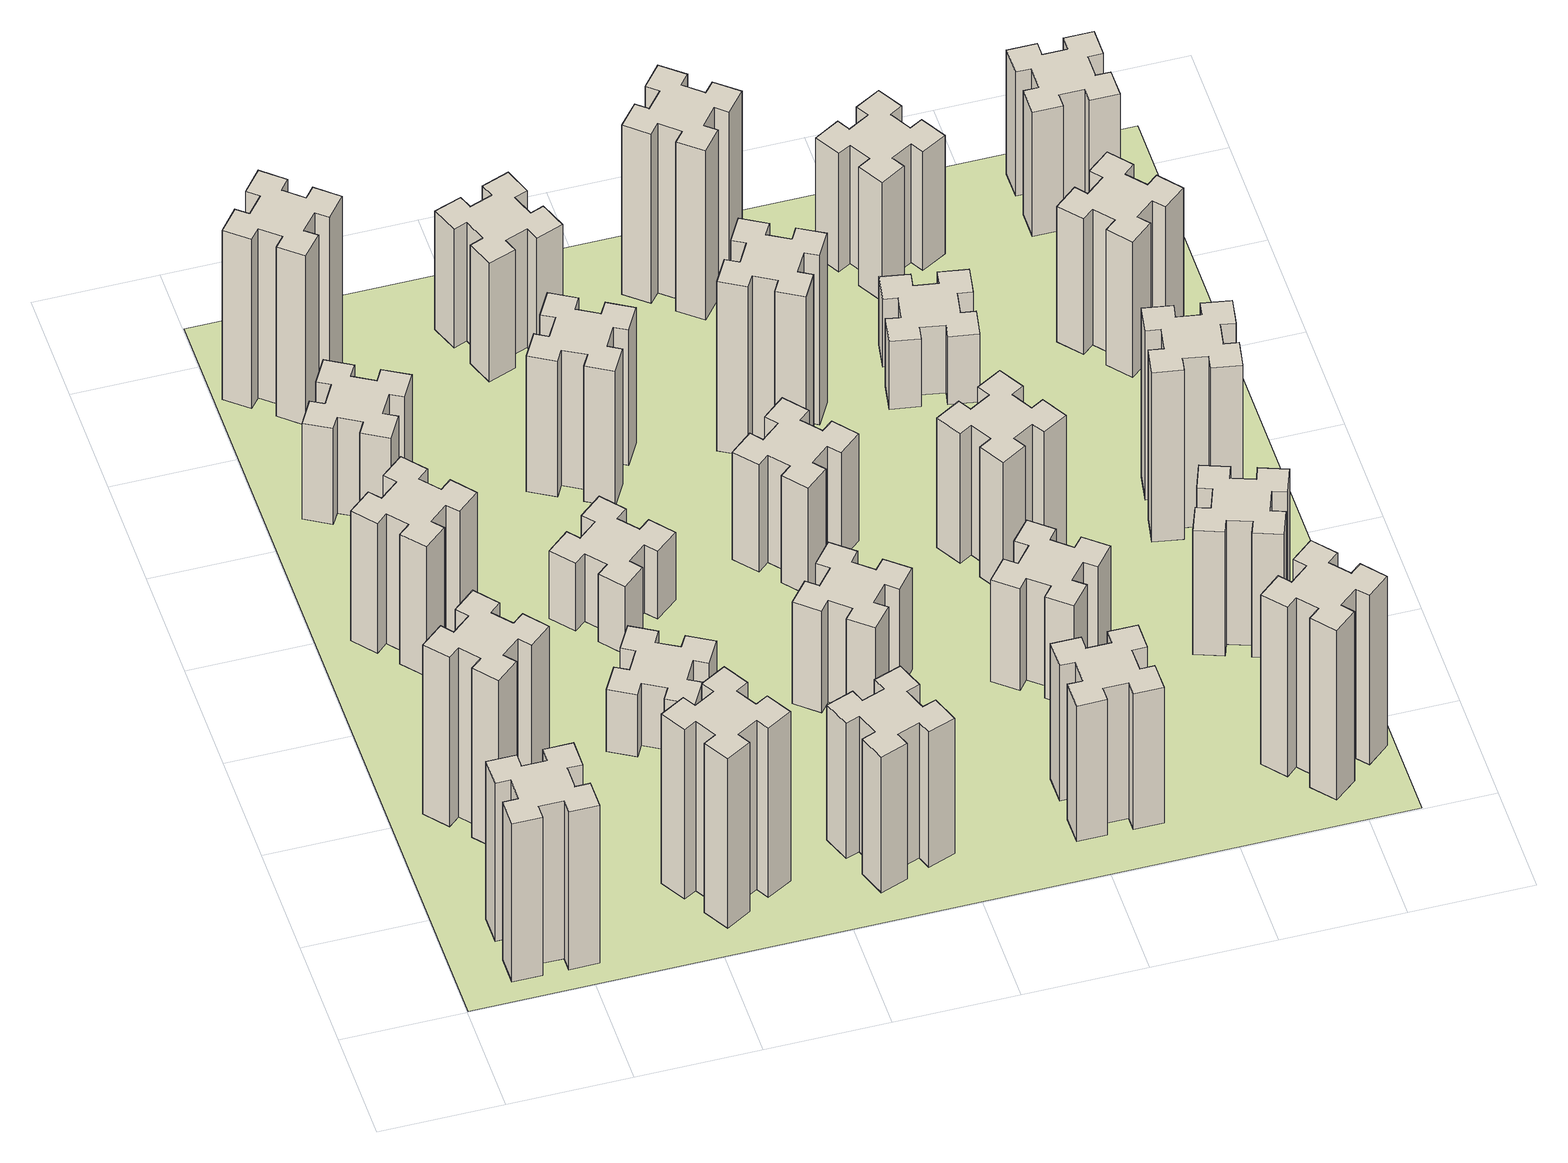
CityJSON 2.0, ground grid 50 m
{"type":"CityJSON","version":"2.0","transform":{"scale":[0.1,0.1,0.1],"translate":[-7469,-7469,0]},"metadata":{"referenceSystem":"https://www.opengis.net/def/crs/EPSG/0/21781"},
"CityObjects":{
"building1":{"type":"Building","attributes":{"class":"1000","function":"1000","usage":"1000","yearOfConstruction":2016,"roofType":"1000","measuredHeight":84,"storeysAboveGround":30,"storeysBelowGround":0},"geometry":[{"type":"Solid","lod":"1","boundaries":[[[[0,1,2,3,4,5,6,7,8,9,10,11,12,13,14,15,16,17,18,19]],[[17,16,20,21]],[[16,15,22,20]],[[15,14,23,22]],[[14,13,24,23]],[[13,12,25,24]],[[12,11,26,25]],[[11,10,27,26]],[[10,9,28,27]],[[9,8,29,28]],[[8,7,30,29]],[[7,6,31,30]],[[6,5,32,31]],[[5,4,33,32]],[[4,3,34,33]],[[3,2,35,34]],[[2,1,36,35]],[[1,0,37,36]],[[0,19,38,37]],[[19,18,39,38]],[[18,17,21,39]],[[24,25,26,27,28,29,30,31,32,33,34,35,36,37,38,39,21,20,22,23]]]]}]},
"building2":{"type":"Building","attributes":{"class":"1000","function":"1000","usage":"1000","yearOfConstruction":2016,"roofType":"1000","measuredHeight":90,"storeysAboveGround":30,"storeysBelowGround":0},"geometry":[{"type":"Solid","lod":"1","boundaries":[[[[40,41,42,43,44,45,46,47,48,49,50,51,52,53,54,55,56,57,58,59]],[[57,56,60,61]],[[56,55,62,60]],[[55,54,63,62]],[[54,53,64,63]],[[53,52,65,64]],[[52,51,66,65]],[[51,50,67,66]],[[50,49,68,67]],[[49,48,69,68]],[[48,47,70,69]],[[47,46,71,70]],[[46,45,72,71]],[[45,44,73,72]],[[44,43,74,73]],[[43,42,75,74]],[[42,41,76,75]],[[41,40,77,76]],[[40,59,78,77]],[[59,58,79,78]],[[58,57,61,79]],[[64,65,66,67,68,69,70,71,72,73,74,75,76,77,78,79,61,60,62,63]]]]}]},
"building3":{"type":"Building","attributes":{"class":"1000","function":"1000","usage":"1000","yearOfConstruction":2016,"roofType":"1000","measuredHeight":69,"storeysAboveGround":30,"storeysBelowGround":0},"geometry":[{"type":"Solid","lod":"1","boundaries":[[[[80,81,82,83,84,85,86,87,88,89,90,91,92,93,94,95,96,97,98,99]],[[97,96,100,101]],[[96,95,102,100]],[[95,94,103,102]],[[94,93,104,103]],[[93,92,105,104]],[[92,91,106,105]],[[91,90,107,106]],[[90,89,108,107]],[[89,88,109,108]],[[88,87,110,109]],[[87,86,111,110]],[[86,85,112,111]],[[85,84,113,112]],[[84,83,114,113]],[[83,82,115,114]],[[82,81,116,115]],[[81,80,117,116]],[[80,99,118,117]],[[99,98,119,118]],[[98,97,101,119]],[[104,105,106,107,108,109,110,111,112,113,114,115,116,117,118,119,101,100,102,103]]]]}]},
"building4":{"type":"Building","attributes":{"class":"1000","function":"1000","usage":"1000","yearOfConstruction":2016,"roofType":"1000","measuredHeight":51,"storeysAboveGround":30,"storeysBelowGround":0},"geometry":[{"type":"Solid","lod":"1","boundaries":[[[[120,121,122,123,124,125,126,127,128,129,130,131,132,133,134,135,136,137,138,139]],[[137,136,140,141]],[[136,135,142,140]],[[135,134,143,142]],[[134,133,144,143]],[[133,132,145,144]],[[132,131,146,145]],[[131,130,147,146]],[[130,129,148,147]],[[129,128,149,148]],[[128,127,150,149]],[[127,126,151,150]],[[126,125,152,151]],[[125,124,153,152]],[[124,123,154,153]],[[123,122,155,154]],[[122,121,156,155]],[[121,120,157,156]],[[120,139,158,157]],[[139,138,159,158]],[[138,137,141,159]],[[144,145,146,147,148,149,150,151,152,153,154,155,156,157,158,159,141,140,142,143]]]]}]},
"building5":{"type":"Building","attributes":{"class":"1000","function":"1000","usage":"1000","yearOfConstruction":2016,"roofType":"1000","measuredHeight":90,"storeysAboveGround":30,"storeysBelowGround":0},"geometry":[{"type":"Solid","lod":"1","boundaries":[[[[160,161,162,163,164,165,166,167,168,169,170,171,172,173,174,175,176,177,178,179]],[[177,176,180,181]],[[176,175,182,180]],[[175,174,183,182]],[[174,173,184,183]],[[173,172,185,184]],[[172,171,186,185]],[[171,170,187,186]],[[170,169,188,187]],[[169,168,189,188]],[[168,167,190,189]],[[167,166,191,190]],[[166,165,192,191]],[[165,164,193,192]],[[164,163,194,193]],[[163,162,195,194]],[[162,161,196,195]],[[161,160,197,196]],[[160,179,198,197]],[[179,178,199,198]],[[178,177,181,199]],[[184,185,186,187,188,189,190,191,192,193,194,195,196,197,198,199,181,180,182,183]]]]}]},
"building6":{"type":"Building","attributes":{"class":"1000","function":"1000","usage":"1000","yearOfConstruction":2016,"roofType":"1000","measuredHeight":90,"storeysAboveGround":30,"storeysBelowGround":0},"geometry":[{"type":"Solid","lod":"1","boundaries":[[[[200,201,202,203,204,205,206,207,208,209,210,211,212,213,214,215,216,217,218,219]],[[217,216,220,221]],[[216,215,222,220]],[[215,214,223,222]],[[214,213,224,223]],[[213,212,225,224]],[[212,211,226,225]],[[211,210,227,226]],[[210,209,228,227]],[[209,208,229,228]],[[208,207,230,229]],[[207,206,231,230]],[[206,205,232,231]],[[205,204,233,232]],[[204,203,234,233]],[[203,202,235,234]],[[202,201,236,235]],[[201,200,237,236]],[[200,219,238,237]],[[219,218,239,238]],[[218,217,221,239]],[[224,225,226,227,228,229,230,231,232,233,234,235,236,237,238,239,221,220,222,223]]]]}]},
"building7":{"type":"Building","attributes":{"class":"1000","function":"1000","usage":"1000","yearOfConstruction":2016,"roofType":"1000","measuredHeight":33,"storeysAboveGround":30,"storeysBelowGround":0},"geometry":[{"type":"Solid","lod":"1","boundaries":[[[[240,241,242,243,244,245,246,247,248,249,250,251,252,253,254,255,256,257,258,259]],[[257,256,260,261]],[[256,255,262,260]],[[255,254,263,262]],[[254,253,264,263]],[[253,252,265,264]],[[252,251,266,265]],[[251,250,267,266]],[[250,249,268,267]],[[249,248,269,268]],[[248,247,270,269]],[[247,246,271,270]],[[246,245,272,271]],[[245,244,273,272]],[[244,243,274,273]],[[243,242,275,274]],[[242,241,276,275]],[[241,240,277,276]],[[240,259,278,277]],[[259,258,279,278]],[[258,257,261,279]],[[264,265,266,267,268,269,270,271,272,273,274,275,276,277,278,279,261,260,262,263]]]]}]},
"building8":{"type":"Building","attributes":{"class":"1000","function":"1000","usage":"1000","yearOfConstruction":2016,"roofType":"1000","measuredHeight":36,"storeysAboveGround":30,"storeysBelowGround":0},"geometry":[{"type":"Solid","lod":"1","boundaries":[[[[280,281,282,283,284,285,286,287,288,289,290,291,292,293,294,295,296,297,298,299]],[[297,296,300,301]],[[296,295,302,300]],[[295,294,303,302]],[[294,293,304,303]],[[293,292,305,304]],[[292,291,306,305]],[[291,290,307,306]],[[290,289,308,307]],[[289,288,309,308]],[[288,287,310,309]],[[287,286,311,310]],[[286,285,312,311]],[[285,284,313,312]],[[284,283,314,313]],[[283,282,315,314]],[[282,281,316,315]],[[281,280,317,316]],[[280,299,318,317]],[[299,298,319,318]],[[298,297,301,319]],[[304,305,306,307,308,309,310,311,312,313,314,315,316,317,318,319,301,300,302,303]]]]}]},
"building9":{"type":"Building","attributes":{"class":"1000","function":"1000","usage":"1000","yearOfConstruction":2016,"roofType":"1000","measuredHeight":72,"storeysAboveGround":30,"storeysBelowGround":0},"geometry":[{"type":"Solid","lod":"1","boundaries":[[[[320,321,322,323,324,325,326,327,328,329,330,331,332,333,334,335,336,337,338,339]],[[337,336,340,341]],[[336,335,342,340]],[[335,334,343,342]],[[334,333,344,343]],[[333,332,345,344]],[[332,331,346,345]],[[331,330,347,346]],[[330,329,348,347]],[[329,328,349,348]],[[328,327,350,349]],[[327,326,351,350]],[[326,325,352,351]],[[325,324,353,352]],[[324,323,354,353]],[[323,322,355,354]],[[322,321,356,355]],[[321,320,357,356]],[[320,339,358,357]],[[339,338,359,358]],[[338,337,341,359]],[[344,345,346,347,348,349,350,351,352,353,354,355,356,357,358,359,341,340,342,343]]]]}]},
"building10":{"type":"Building","attributes":{"class":"1000","function":"1000","usage":"1000","yearOfConstruction":2016,"roofType":"1000","measuredHeight":72,"storeysAboveGround":30,"storeysBelowGround":0},"geometry":[{"type":"Solid","lod":"1","boundaries":[[[[360,361,362,363,364,365,366,367,368,369,370,371,372,373,374,375,376,377,378,379]],[[377,376,380,381]],[[376,375,382,380]],[[375,374,383,382]],[[374,373,384,383]],[[373,372,385,384]],[[372,371,386,385]],[[371,370,387,386]],[[370,369,388,387]],[[369,368,389,388]],[[368,367,390,389]],[[367,366,391,390]],[[366,365,392,391]],[[365,364,393,392]],[[364,363,394,393]],[[363,362,395,394]],[[362,361,396,395]],[[361,360,397,396]],[[360,379,398,397]],[[379,378,399,398]],[[378,377,381,399]],[[384,385,386,387,388,389,390,391,392,393,394,395,396,397,398,399,381,380,382,383]]]]}]},
"building11":{"type":"Building","attributes":{"class":"1000","function":"1000","usage":"1000","yearOfConstruction":2016,"roofType":"1000","measuredHeight":63,"storeysAboveGround":30,"storeysBelowGround":0},"geometry":[{"type":"Solid","lod":"1","boundaries":[[[[400,401,402,403,404,405,406,407,408,409,410,411,412,413,414,415,416,417,418,419]],[[417,416,420,421]],[[416,415,422,420]],[[415,414,423,422]],[[414,413,424,423]],[[413,412,425,424]],[[412,411,426,425]],[[411,410,427,426]],[[410,409,428,427]],[[409,408,429,428]],[[408,407,430,429]],[[407,406,431,430]],[[406,405,432,431]],[[405,404,433,432]],[[404,403,434,433]],[[403,402,435,434]],[[402,401,436,435]],[[401,400,437,436]],[[400,419,438,437]],[[419,418,439,438]],[[418,417,421,439]],[[424,425,426,427,428,429,430,431,432,433,434,435,436,437,438,439,421,420,422,423]]]]}]},
"building12":{"type":"Building","attributes":{"class":"1000","function":"1000","usage":"1000","yearOfConstruction":2016,"roofType":"1000","measuredHeight":54,"storeysAboveGround":30,"storeysBelowGround":0},"geometry":[{"type":"Solid","lod":"1","boundaries":[[[[440,441,442,443,444,445,446,447,448,449,450,451,452,453,454,455,456,457,458,459]],[[457,456,460,461]],[[456,455,462,460]],[[455,454,463,462]],[[454,453,464,463]],[[453,452,465,464]],[[452,451,466,465]],[[451,450,467,466]],[[450,449,468,467]],[[449,448,469,468]],[[448,447,470,469]],[[447,446,471,470]],[[446,445,472,471]],[[445,444,473,472]],[[444,443,474,473]],[[443,442,475,474]],[[442,441,476,475]],[[441,440,477,476]],[[440,459,478,477]],[[459,458,479,478]],[[458,457,461,479]],[[464,465,466,467,468,469,470,471,472,473,474,475,476,477,478,479,461,460,462,463]]]]}]},
"building13":{"type":"Building","attributes":{"class":"1000","function":"1000","usage":"1000","yearOfConstruction":2016,"roofType":"1000","measuredHeight":57,"storeysAboveGround":30,"storeysBelowGround":0},"geometry":[{"type":"Solid","lod":"1","boundaries":[[[[480,481,482,483,484,485,486,487,488,489,490,491,492,493,494,495,496,497,498,499]],[[497,496,500,501]],[[496,495,502,500]],[[495,494,503,502]],[[494,493,504,503]],[[493,492,505,504]],[[492,491,506,505]],[[491,490,507,506]],[[490,489,508,507]],[[489,488,509,508]],[[488,487,510,509]],[[487,486,511,510]],[[486,485,512,511]],[[485,484,513,512]],[[484,483,514,513]],[[483,482,515,514]],[[482,481,516,515]],[[481,480,517,516]],[[480,499,518,517]],[[499,498,519,518]],[[498,497,501,519]],[[504,505,506,507,508,509,510,511,512,513,514,515,516,517,518,519,501,500,502,503]]]]}]},
"building14":{"type":"Building","attributes":{"class":"1000","function":"1000","usage":"1000","yearOfConstruction":2016,"roofType":"1000","measuredHeight":72,"storeysAboveGround":30,"storeysBelowGround":0},"geometry":[{"type":"Solid","lod":"1","boundaries":[[[[520,521,522,523,524,525,526,527,528,529,530,531,532,533,534,535,536,537,538,539]],[[537,536,540,541]],[[536,535,542,540]],[[535,534,543,542]],[[534,533,544,543]],[[533,532,545,544]],[[532,531,546,545]],[[531,530,547,546]],[[530,529,548,547]],[[529,528,549,548]],[[528,527,550,549]],[[527,526,551,550]],[[526,525,552,551]],[[525,524,553,552]],[[524,523,554,553]],[[523,522,555,554]],[[522,521,556,555]],[[521,520,557,556]],[[520,539,558,557]],[[539,538,559,558]],[[538,537,541,559]],[[544,545,546,547,548,549,550,551,552,553,554,555,556,557,558,559,541,540,542,543]]]]}]},
"building15":{"type":"Building","attributes":{"class":"1000","function":"1000","usage":"1000","yearOfConstruction":2016,"roofType":"1000","measuredHeight":90,"storeysAboveGround":30,"storeysBelowGround":0},"geometry":[{"type":"Solid","lod":"1","boundaries":[[[[560,561,562,563,564,565,566,567,568,569,570,571,572,573,574,575,576,577,578,579]],[[577,576,580,581]],[[576,575,582,580]],[[575,574,583,582]],[[574,573,584,583]],[[573,572,585,584]],[[572,571,586,585]],[[571,570,587,586]],[[570,569,588,587]],[[569,568,589,588]],[[568,567,590,589]],[[567,566,591,590]],[[566,565,592,591]],[[565,564,593,592]],[[564,563,594,593]],[[563,562,595,594]],[[562,561,596,595]],[[561,560,597,596]],[[560,579,598,597]],[[579,578,599,598]],[[578,577,581,599]],[[584,585,586,587,588,589,590,591,592,593,594,595,596,597,598,599,581,580,582,583]]]]}]},
"building16":{"type":"Building","attributes":{"class":"1000","function":"1000","usage":"1000","yearOfConstruction":2016,"roofType":"1000","measuredHeight":90,"storeysAboveGround":30,"storeysBelowGround":0},"geometry":[{"type":"Solid","lod":"1","boundaries":[[[[600,601,602,603,604,605,606,607,608,609,610,611,612,613,614,615,616,617,618,619]],[[617,616,620,621]],[[616,615,622,620]],[[615,614,623,622]],[[614,613,624,623]],[[613,612,625,624]],[[612,611,626,625]],[[611,610,627,626]],[[610,609,628,627]],[[609,608,629,628]],[[608,607,630,629]],[[607,606,631,630]],[[606,605,632,631]],[[605,604,633,632]],[[604,603,634,633]],[[603,602,635,634]],[[602,601,636,635]],[[601,600,637,636]],[[600,619,638,637]],[[619,618,639,638]],[[618,617,621,639]],[[624,625,626,627,628,629,630,631,632,633,634,635,636,637,638,639,621,620,622,623]]]]}]},
"building17":{"type":"Building","attributes":{"class":"1000","function":"1000","usage":"1000","yearOfConstruction":2016,"roofType":"1000","measuredHeight":54,"storeysAboveGround":30,"storeysBelowGround":0},"geometry":[{"type":"Solid","lod":"1","boundaries":[[[[640,641,642,643,644,645,646,647,648,649,650,651,652,653,654,655,656,657,658,659]],[[657,656,660,661]],[[656,655,662,660]],[[655,654,663,662]],[[654,653,664,663]],[[653,652,665,664]],[[652,651,666,665]],[[651,650,667,666]],[[650,649,668,667]],[[649,648,669,668]],[[648,647,670,669]],[[647,646,671,670]],[[646,645,672,671]],[[645,644,673,672]],[[644,643,674,673]],[[643,642,675,674]],[[642,641,676,675]],[[641,640,677,676]],[[640,659,678,677]],[[659,658,679,678]],[[658,657,661,679]],[[664,665,666,667,668,669,670,671,672,673,674,675,676,677,678,679,661,660,662,663]]]]}]},
"building18":{"type":"Building","attributes":{"class":"1000","function":"1000","usage":"1000","yearOfConstruction":2016,"roofType":"1000","measuredHeight":69,"storeysAboveGround":30,"storeysBelowGround":0},"geometry":[{"type":"Solid","lod":"1","boundaries":[[[[680,681,682,683,684,685,686,687,688,689,690,691,692,693,694,695,696,697,698,699]],[[697,696,700,701]],[[696,695,702,700]],[[695,694,703,702]],[[694,693,704,703]],[[693,692,705,704]],[[692,691,706,705]],[[691,690,707,706]],[[690,689,708,707]],[[689,688,709,708]],[[688,687,710,709]],[[687,686,711,710]],[[686,685,712,711]],[[685,684,713,712]],[[684,683,714,713]],[[683,682,715,714]],[[682,681,716,715]],[[681,680,717,716]],[[680,699,718,717]],[[699,698,719,718]],[[698,697,701,719]],[[704,705,706,707,708,709,710,711,712,713,714,715,716,717,718,719,701,700,702,703]]]]}]},
"building19":{"type":"Building","attributes":{"class":"1000","function":"1000","usage":"1000","yearOfConstruction":2016,"roofType":"1000","measuredHeight":36,"storeysAboveGround":30,"storeysBelowGround":0},"geometry":[{"type":"Solid","lod":"1","boundaries":[[[[720,721,722,723,724,725,726,727,728,729,730,731,732,733,734,735,736,737,738,739]],[[737,736,740,741]],[[736,735,742,740]],[[735,734,743,742]],[[734,733,744,743]],[[733,732,745,744]],[[732,731,746,745]],[[731,730,747,746]],[[730,729,748,747]],[[729,728,749,748]],[[728,727,750,749]],[[727,726,751,750]],[[726,725,752,751]],[[725,724,753,752]],[[724,723,754,753]],[[723,722,755,754]],[[722,721,756,755]],[[721,720,757,756]],[[720,739,758,757]],[[739,738,759,758]],[[738,737,741,759]],[[744,745,746,747,748,749,750,751,752,753,754,755,756,757,758,759,741,740,742,743]]]]}]},
"building20":{"type":"Building","attributes":{"class":"1000","function":"1000","usage":"1000","yearOfConstruction":2016,"roofType":"1000","measuredHeight":90,"storeysAboveGround":30,"storeysBelowGround":0},"geometry":[{"type":"Solid","lod":"1","boundaries":[[[[760,761,762,763,764,765,766,767,768,769,770,771,772,773,774,775,776,777,778,779]],[[777,776,780,781]],[[776,775,782,780]],[[775,774,783,782]],[[774,773,784,783]],[[773,772,785,784]],[[772,771,786,785]],[[771,770,787,786]],[[770,769,788,787]],[[769,768,789,788]],[[768,767,790,789]],[[767,766,791,790]],[[766,765,792,791]],[[765,764,793,792]],[[764,763,794,793]],[[763,762,795,794]],[[762,761,796,795]],[[761,760,797,796]],[[760,779,798,797]],[[779,778,799,798]],[[778,777,781,799]],[[784,785,786,787,788,789,790,791,792,793,794,795,796,797,798,799,781,780,782,783]]]]}]},
"building21":{"type":"Building","attributes":{"class":"1000","function":"1000","usage":"1000","yearOfConstruction":2016,"roofType":"1000","measuredHeight":63,"storeysAboveGround":30,"storeysBelowGround":0},"geometry":[{"type":"Solid","lod":"1","boundaries":[[[[800,801,802,803,804,805,806,807,808,809,810,811,812,813,814,815,816,817,818,819]],[[817,816,820,821]],[[816,815,822,820]],[[815,814,823,822]],[[814,813,824,823]],[[813,812,825,824]],[[812,811,826,825]],[[811,810,827,826]],[[810,809,828,827]],[[809,808,829,828]],[[808,807,830,829]],[[807,806,831,830]],[[806,805,832,831]],[[805,804,833,832]],[[804,803,834,833]],[[803,802,835,834]],[[802,801,836,835]],[[801,800,837,836]],[[800,819,838,837]],[[819,818,839,838]],[[818,817,821,839]],[[824,825,826,827,828,829,830,831,832,833,834,835,836,837,838,839,821,820,822,823]]]]}]},
"building22":{"type":"Building","attributes":{"class":"1000","function":"1000","usage":"1000","yearOfConstruction":2016,"roofType":"1000","measuredHeight":66,"storeysAboveGround":30,"storeysBelowGround":0},"geometry":[{"type":"Solid","lod":"1","boundaries":[[[[840,841,842,843,844,845,846,847,848,849,850,851,852,853,854,855,856,857,858,859]],[[857,856,860,861]],[[856,855,862,860]],[[855,854,863,862]],[[854,853,864,863]],[[853,852,865,864]],[[852,851,866,865]],[[851,850,867,866]],[[850,849,868,867]],[[849,848,869,868]],[[848,847,870,869]],[[847,846,871,870]],[[846,845,872,871]],[[845,844,873,872]],[[844,843,874,873]],[[843,842,875,874]],[[842,841,876,875]],[[841,840,877,876]],[[840,859,878,877]],[[859,858,879,878]],[[858,857,861,879]],[[864,865,866,867,868,869,870,871,872,873,874,875,876,877,878,879,861,860,862,863]]]]}]},
"building23":{"type":"Building","attributes":{"class":"1000","function":"1000","usage":"1000","yearOfConstruction":2016,"roofType":"1000","measuredHeight":90,"storeysAboveGround":30,"storeysBelowGround":0},"geometry":[{"type":"Solid","lod":"1","boundaries":[[[[880,881,882,883,884,885,886,887,888,889,890,891,892,893,894,895,896,897,898,899]],[[897,896,900,901]],[[896,895,902,900]],[[895,894,903,902]],[[894,893,904,903]],[[893,892,905,904]],[[892,891,906,905]],[[891,890,907,906]],[[890,889,908,907]],[[889,888,909,908]],[[888,887,910,909]],[[887,886,911,910]],[[886,885,912,911]],[[885,884,913,912]],[[884,883,914,913]],[[883,882,915,914]],[[882,881,916,915]],[[881,880,917,916]],[[880,899,918,917]],[[899,898,919,918]],[[898,897,901,919]],[[904,905,906,907,908,909,910,911,912,913,914,915,916,917,918,919,901,900,902,903]]]]}]},
"building24":{"type":"Building","attributes":{"class":"1000","function":"1000","usage":"1000","yearOfConstruction":2016,"roofType":"1000","measuredHeight":72,"storeysAboveGround":30,"storeysBelowGround":0},"geometry":[{"type":"Solid","lod":"1","boundaries":[[[[920,921,922,923,924,925,926,927,928,929,930,931,932,933,934,935,936,937,938,939]],[[937,936,940,941]],[[936,935,942,940]],[[935,934,943,942]],[[934,933,944,943]],[[933,932,945,944]],[[932,931,946,945]],[[931,930,947,946]],[[930,929,948,947]],[[929,928,949,948]],[[928,927,950,949]],[[927,926,951,950]],[[926,925,952,951]],[[925,924,953,952]],[[924,923,954,953]],[[923,922,955,954]],[[922,921,956,955]],[[921,920,957,956]],[[920,939,958,957]],[[939,938,959,958]],[[938,937,941,959]],[[944,945,946,947,948,949,950,951,952,953,954,955,956,957,958,959,941,940,942,943]]]]}]},
"building25":{"type":"Building","attributes":{"class":"1000","function":"1000","usage":"1000","yearOfConstruction":2016,"roofType":"1000","measuredHeight":66,"storeysAboveGround":30,"storeysBelowGround":0},"geometry":[{"type":"Solid","lod":"1","boundaries":[[[[960,961,962,963,964,965,966,967,968,969,970,971,972,973,974,975,976,977,978,979]],[[977,976,980,981]],[[976,975,982,980]],[[975,974,983,982]],[[974,973,984,983]],[[973,972,985,984]],[[972,971,986,985]],[[971,970,987,986]],[[970,969,988,987]],[[969,968,989,988]],[[968,967,990,989]],[[967,966,991,990]],[[966,965,992,991]],[[965,964,993,992]],[[964,963,994,993]],[[963,962,995,994]],[[962,961,996,995]],[[961,960,997,996]],[[960,979,998,997]],[[979,978,999,998]],[[978,977,981,999]],[[984,985,986,987,988,989,990,991,992,993,994,995,996,997,998,999,981,980,982,983]]]]}]},
"landuse1":{"type":"LandUse","attributes":{"name":"plot1","function":"1010"},"geometry":[{"type":"MultiSurface","lod":"1","boundaries":[[[1000,1001,1002,1003]]]}]}
},
"vertices":[
[265,325,0],[265,225,0],[205,225,0],[205,105,0],[325,105,0],[325,165,0],[425,165,0],[425,105,0],[545,105,0],[545,225,0],[485,225,0],[485,325,0],[545,325,0],[545,445,0],[425,445,0],[425,385,0],[325,385,0],[325,445,0],[205,445,0],[205,325,0],[325,385,840],[325,445,840],[425,385,840],[425,445,840],[545,445,840],[545,325,840],[485,325,840],[485,225,840],[545,225,840],[545,105,840],[425,105,840],[425,165,840],[325,165,840],[325,105,840],[205,105,840],[205,225,840],[265,225,840],[265,325,840],[205,325,840],[205,445,840],
[492,1048,0],[427,1124,0],[473,1163,0],[396,1255,0],[304,1178,0],[343,1132,0],[266,1067,0],[228,1113,0],[136,1036,0],[213,944,0],[259,983,0],[323,906,0],[277,868,0],[354,776,0],[446,853,0],[408,899,0],[484,963,0],[523,917,0],[615,994,0],[538,1086,0],[484,963,900],[523,917,900],[408,899,900],[446,853,900],[354,776,900],[277,868,900],[323,906,900],[259,983,900],[213,944,900],[136,1036,900],[228,1113,900],[266,1067,900],[343,1132,900],[304,1178,900],[396,1255,900],[473,1163,900],[427,1124,900],[492,1048,900],[538,1086,900],[615,994,900],
[492,1988,0],[427,2064,0],[473,2103,0],[396,2195,0],[304,2118,0],[343,2072,0],[266,2007,0],[228,2053,0],[136,1976,0],[213,1884,0],[259,1923,0],[323,1846,0],[277,1808,0],[354,1716,0],[446,1793,0],[408,1839,0],[484,1903,0],[523,1857,0],[615,1934,0],[538,2026,0],[484,1903,690],[523,1857,690],[408,1839,690],[446,1793,690],[354,1716,690],[277,1808,690],[323,1846,690],[259,1923,690],[213,1884,690],[136,1976,690],[228,2053,690],[266,2007,690],[343,2072,690],[304,2118,690],[396,2195,690],[473,2103,690],[427,2064,690],[492,1988,690],[538,2026,690],[615,1934,690],
[446,2597,0],[496,2684,0],[548,2654,0],[608,2758,0],[504,2818,0],[474,2766,0],[387,2816,0],[417,2868,0],[313,2928,0],[253,2824,0],[305,2794,0],[255,2707,0],[203,2737,0],[143,2633,0],[247,2573,0],[277,2625,0],[364,2575,0],[334,2523,0],[438,2463,0],[498,2567,0],[364,2575,510],[334,2523,510],[277,2625,510],[247,2573,510],[143,2633,510],[203,2737,510],[255,2707,510],[305,2794,510],[253,2824,510],[313,2928,510],[417,2868,510],[387,2816,510],[474,2766,510],[504,2818,510],[608,2758,510],[548,2654,510],[496,2684,510],[446,2597,510],[498,2567,510],[438,2463,510],
[1127,255,0],[1214,305,0],[1244,253,0],[1348,313,0],[1288,417,0],[1236,387,0],[1186,474,0],[1238,504,0],[1178,608,0],[1074,548,0],[1104,496,0],[1017,446,0],[987,498,0],[883,438,0],[943,334,0],[995,364,0],[1045,277,0],[993,247,0],[1053,143,0],[1157,203,0],[1045,277,900],[993,247,900],[995,364,900],[943,334,900],[883,438,900],[987,498,900],[1017,446,900],[1104,496,900],[1074,548,900],[1178,608,900],[1238,504,900],[1186,474,900],[1236,387,900],[1288,417,900],[1348,313,900],[1244,253,900],[1214,305,900],[1127,255,900],[1157,203,900],[1053,143,900],
[384,3387,0],[308,3452,0],[346,3498,0],[254,3575,0],[177,3483,0],[223,3444,0],[159,3368,0],[113,3406,0],[36,3314,0],[128,3237,0],[166,3283,0],[243,3219,0],[204,3173,0],[296,3096,0],[373,3188,0],[327,3226,0],[392,3303,0],[438,3264,0],[515,3356,0],[423,3433,0],[392,3303,900],[438,3264,900],[327,3226,900],[373,3188,900],[296,3096,900],[204,3173,900],[243,3219,900],[166,3283,900],[128,3237,900],[36,3314,900],[113,3406,900],[159,3368,900],[223,3444,900],[177,3483,900],[254,3575,900],[346,3498,900],[308,3452,900],[384,3387,900],[423,3433,900],[515,3356,900],
[1186,1117,0],[1236,1204,0],[1288,1174,0],[1348,1278,0],[1244,1338,0],[1214,1286,0],[1127,1336,0],[1157,1388,0],[1053,1448,0],[993,1344,0],[1045,1314,0],[995,1227,0],[943,1257,0],[883,1153,0],[987,1093,0],[1017,1145,0],[1104,1095,0],[1074,1043,0],[1178,983,0],[1238,1087,0],[1104,1095,330],[1074,1043,330],[1017,1145,330],[987,1093,330],[883,1153,330],[943,1257,330],[995,1227,330],[1045,1314,330],[993,1344,330],[1053,1448,330],[1157,1388,330],[1127,1336,330],[1214,1286,330],[1244,1338,330],[1348,1278,330],[1288,1174,330],[1236,1204,330],[1186,1117,330],[1238,1087,330],[1178,983,330],
[1083,1972,0],[1006,1907,0],[968,1953,0],[876,1876,0],[953,1784,0],[999,1823,0],[1063,1746,0],[1017,1708,0],[1094,1616,0],[1186,1693,0],[1148,1739,0],[1224,1803,0],[1263,1757,0],[1355,1834,0],[1278,1926,0],[1232,1888,0],[1167,1964,0],[1213,2003,0],[1136,2095,0],[1044,2018,0],[1167,1964,360],[1213,2003,360],[1232,1888,360],[1278,1926,360],[1355,1834,360],[1263,1757,360],[1224,1803,360],[1148,1739,360],[1186,1693,360],[1094,1616,360],[1017,1708,360],[1063,1746,360],[999,1823,360],[953,1784,360],[876,1876,360],[968,1953,360],[1006,1907,360],[1083,1972,360],[1044,2018,360],[1136,2095,360],
[1765,496,0],[1671,462,0],[1650,518,0],[1537,477,0],[1579,364,0],[1635,385,0],[1669,291,0],[1613,270,0],[1654,157,0],[1767,199,0],[1746,255,0],[1840,289,0],[1860,233,0],[1973,274,0],[1932,387,0],[1876,366,0],[1842,460,0],[1898,480,0],[1857,593,0],[1744,552,0],[1842,460,720],[1898,480,720],[1876,366,720],[1932,387,720],[1973,274,720],[1860,233,720],[1840,289,720],[1746,255,720],[1767,199,720],[1654,157,720],[1613,270,720],[1669,291,720],[1635,385,720],[1579,364,720],[1537,477,720],[1650,518,720],[1671,462,720],[1765,496,720],[1744,552,720],[1857,593,720],
[1314,2666,0],[1227,2716,0],[1257,2768,0],[1153,2828,0],[1093,2724,0],[1145,2694,0],[1095,2607,0],[1043,2637,0],[983,2533,0],[1087,2473,0],[1117,2525,0],[1204,2475,0],[1174,2423,0],[1278,2363,0],[1338,2467,0],[1286,2497,0],[1336,2584,0],[1388,2554,0],[1448,2658,0],[1344,2718,0],[1336,2584,720],[1388,2554,720],[1286,2497,720],[1338,2467,720],[1278,2363,720],[1174,2423,720],[1204,2475,720],[1117,2525,720],[1087,2473,720],[983,2533,720],[1043,2637,720],[1095,2607,720],[1145,2694,720],[1093,2724,720],[1153,2828,720],[1257,2768,720],[1227,2716,720],[1314,2666,720],[1344,2718,720],[1448,2658,720],
[1125,3456,0],[1031,3422,0],[1010,3478,0],[897,3437,0],[939,3324,0],[995,3345,0],[1029,3251,0],[973,3230,0],[1014,3117,0],[1127,3159,0],[1106,3215,0],[1200,3249,0],[1220,3193,0],[1333,3234,0],[1292,3347,0],[1236,3326,0],[1202,3420,0],[1258,3440,0],[1217,3553,0],[1104,3512,0],[1202,3420,630],[1258,3440,630],[1236,3326,630],[1292,3347,630],[1333,3234,630],[1220,3193,630],[1200,3249,630],[1106,3215,630],[1127,3159,630],[1014,3117,630],[973,3230,630],[1029,3251,630],[995,3345,630],[939,3324,630],[897,3437,630],[1010,3478,630],[1031,3422,630],[1125,3456,630],[1104,3512,630],[1217,3553,630],
[1746,1163,0],[1823,1099,0],[1784,1053,0],[1876,976,0],[1953,1068,0],[1907,1106,0],[1972,1183,0],[2018,1144,0],[2095,1236,0],[2003,1313,0],[1964,1267,0],[1888,1332,0],[1926,1378,0],[1834,1455,0],[1757,1363,0],[1803,1324,0],[1739,1248,0],[1693,1286,0],[1616,1194,0],[1708,1117,0],[1739,1248,540],[1693,1286,540],[1803,1324,540],[1757,1363,540],[1834,1455,540],[1926,1378,540],[1888,1332,540],[1964,1267,540],[2003,1313,540],[2095,1236,540],[2018,1144,540],[1972,1183,540],[1907,1106,540],[1953,1068,540],[1876,976,540],[1784,1053,540],[1823,1099,540],[1746,1163,540],[1708,1117,540],[1616,1194,540],
[1972,1988,0],[1907,2064,0],[1953,2103,0],[1876,2195,0],[1784,2118,0],[1823,2072,0],[1746,2007,0],[1708,2053,0],[1616,1976,0],[1693,1884,0],[1739,1923,0],[1803,1846,0],[1757,1808,0],[1834,1716,0],[1926,1793,0],[1888,1839,0],[1964,1903,0],[2003,1857,0],[2095,1934,0],[2018,2026,0],[1964,1903,570],[2003,1857,570],[1888,1839,570],[1926,1793,570],[1834,1716,570],[1757,1808,570],[1803,1846,570],[1739,1923,570],[1693,1884,570],[1616,1976,570],[1708,2053,570],[1746,2007,570],[1823,2072,570],[1784,2118,570],[1876,2195,570],[1953,2103,570],[1907,2064,570],[1972,1988,570],[2018,2026,570],[2095,1934,570],
[2705,325,0],[2705,425,0],[2765,425,0],[2765,545,0],[2645,545,0],[2645,485,0],[2545,485,0],[2545,545,0],[2425,545,0],[2425,425,0],[2485,425,0],[2485,325,0],[2425,325,0],[2425,205,0],[2545,205,0],[2545,265,0],[2645,265,0],[2645,205,0],[2765,205,0],[2765,325,0],[2645,265,720],[2645,205,720],[2545,265,720],[2545,205,720],[2425,205,720],[2425,325,720],[2485,325,720],[2485,425,720],[2425,425,720],[2425,545,720],[2545,545,720],[2545,485,720],[2645,485,720],[2645,545,720],[2765,545,720],[2765,425,720],[2705,425,720],[2705,325,720],[2765,325,720],[2765,205,720],
[2026,2497,0],[2076,2584,0],[2128,2554,0],[2188,2658,0],[2084,2718,0],[2054,2666,0],[1967,2716,0],[1997,2768,0],[1893,2828,0],[1833,2724,0],[1885,2694,0],[1835,2607,0],[1783,2637,0],[1723,2533,0],[1827,2473,0],[1857,2525,0],[1944,2475,0],[1914,2423,0],[2018,2363,0],[2078,2467,0],[1944,2475,900],[1914,2423,900],[1857,2525,900],[1827,2473,900],[1723,2533,900],[1783,2637,900],[1835,2607,900],[1885,2694,900],[1833,2724,900],[1893,2828,900],[1997,2768,900],[1967,2716,900],[2054,2666,900],[2084,2718,900],[2188,2658,900],[2128,2554,900],[2076,2584,900],[2026,2497,900],[2078,2467,900],[2018,2363,900],
[1746,3383,0],[1823,3319,0],[1784,3273,0],[1876,3196,0],[1953,3288,0],[1907,3326,0],[1972,3403,0],[2018,3364,0],[2095,3456,0],[2003,3533,0],[1964,3487,0],[1888,3552,0],[1926,3598,0],[1834,3675,0],[1757,3583,0],[1803,3544,0],[1739,3468,0],[1693,3506,0],[1616,3414,0],[1708,3337,0],[1739,3468,900],[1693,3506,900],[1803,3544,900],[1757,3583,900],[1834,3675,900],[1926,3598,900],[1888,3552,900],[1964,3487,900],[2003,3533,900],[2095,3456,900],[2018,3364,900],[1972,3403,900],[1907,3326,900],[1953,3288,900],[1876,3196,900],[1784,3273,900],[1823,3319,900],[1746,3383,900],[1708,3337,900],[1616,3414,900],
[2647,1006,0],[2712,1083,0],[2758,1044,0],[2835,1136,0],[2743,1213,0],[2704,1167,0],[2628,1232,0],[2666,1278,0],[2574,1355,0],[2497,1263,0],[2543,1224,0],[2479,1148,0],[2433,1186,0],[2356,1094,0],[2448,1017,0],[2486,1063,0],[2563,999,0],[2524,953,0],[2616,876,0],[2693,968,0],[2563,999,540],[2524,953,540],[2486,1063,540],[2448,1017,540],[2356,1094,540],[2433,1186,540],[2479,1148,540],[2543,1224,540],[2497,1263,540],[2574,1355,540],[2666,1278,540],[2628,1232,540],[2704,1167,540],[2743,1213,540],[2835,1136,540],[2758,1044,540],[2712,1083,540],[2647,1006,540],[2693,968,540],[2616,876,540],
[2475,1744,0],[2525,1657,0],[2473,1627,0],[2533,1523,0],[2637,1583,0],[2607,1635,0],[2694,1685,0],[2724,1633,0],[2828,1693,0],[2768,1797,0],[2716,1767,0],[2666,1854,0],[2718,1884,0],[2658,1988,0],[2554,1928,0],[2584,1876,0],[2497,1826,0],[2467,1878,0],[2363,1818,0],[2423,1714,0],[2497,1826,690],[2467,1878,690],[2584,1876,690],[2554,1928,690],[2658,1988,690],[2718,1884,690],[2666,1854,690],[2716,1767,690],[2768,1797,690],[2828,1693,690],[2724,1633,690],[2694,1685,690],[2607,1635,690],[2637,1583,690],[2533,1523,690],[2473,1627,690],[2525,1657,690],[2475,1744,690],[2423,1714,690],[2363,1818,690],
[2664,2795,0],[2565,2812,0],[2576,2871,0],[2457,2892,0],[2437,2774,0],[2496,2764,0],[2478,2665,0],[2419,2676,0],[2398,2557,0],[2517,2537,0],[2527,2596,0],[2625,2578,0],[2615,2519,0],[2733,2498,0],[2754,2617,0],[2695,2627,0],[2712,2725,0],[2771,2715,0],[2792,2833,0],[2674,2854,0],[2712,2725,360],[2771,2715,360],[2695,2627,360],[2754,2617,360],[2733,2498,360],[2615,2519,360],[2625,2578,360],[2527,2596,360],[2517,2537,360],[2398,2557,360],[2419,2676,360],[2478,2665,360],[2496,2764,360],[2437,2774,360],[2457,2892,360],[2576,2871,360],[2565,2812,360],[2664,2795,360],[2674,2854,360],[2792,2833,360],
[3468,259,0],[3544,323,0],[3583,277,0],[3675,354,0],[3598,446,0],[3552,408,0],[3487,484,0],[3533,523,0],[3456,615,0],[3364,538,0],[3403,492,0],[3326,427,0],[3288,473,0],[3196,396,0],[3273,304,0],[3319,343,0],[3383,266,0],[3337,228,0],[3414,136,0],[3506,213,0],[3383,266,900],[3337,228,900],[3319,343,900],[3273,304,900],[3196,396,900],[3288,473,900],[3326,427,900],[3403,492,900],[3364,538,900],[3456,615,900],[3533,523,900],[3487,484,900],[3552,408,900],[3598,446,900],[3675,354,900],[3583,277,900],[3544,323,900],[3468,259,900],[3506,213,900],[3414,136,900],
[2716,3347,0],[2666,3434,0],[2718,3464,0],[2658,3568,0],[2554,3508,0],[2584,3456,0],[2497,3406,0],[2467,3458,0],[2363,3398,0],[2423,3294,0],[2475,3324,0],[2525,3237,0],[2473,3207,0],[2533,3103,0],[2637,3163,0],[2607,3215,0],[2694,3265,0],[2724,3213,0],[2828,3273,0],[2768,3377,0],[2694,3265,630],[2724,3213,630],[2607,3215,630],[2637,3163,630],[2533,3103,630],[2473,3207,630],[2525,3237,630],[2475,3324,630],[2423,3294,630],[2363,3398,630],[2467,3458,630],[2497,3406,630],[2584,3456,630],[2554,3508,630],[2658,3568,630],[2718,3464,630],[2666,3434,630],[2716,3347,630],[2768,3377,630],[2828,3273,630],
[3251,1029,0],[3345,995,0],[3324,939,0],[3437,897,0],[3478,1010,0],[3422,1031,0],[3456,1125,0],[3512,1104,0],[3553,1217,0],[3440,1258,0],[3420,1202,0],[3326,1236,0],[3347,1292,0],[3234,1333,0],[3193,1220,0],[3249,1200,0],[3215,1106,0],[3159,1127,0],[3117,1014,0],[3230,973,0],[3215,1106,660],[3159,1127,660],[3249,1200,660],[3193,1220,660],[3234,1333,660],[3347,1292,660],[3326,1236,660],[3420,1202,660],[3440,1258,660],[3553,1217,660],[3512,1104,660],[3456,1125,660],[3422,1031,660],[3478,1010,660],[3437,897,660],[3324,939,660],[3345,995,660],[3251,1029,660],[3230,973,660],[3117,1014,660],
[3267,1656,0],[3365,1638,0],[3355,1579,0],[3473,1558,0],[3494,1677,0],[3435,1687,0],[3452,1785,0],[3511,1775,0],[3532,1893,0],[3414,1914,0],[3404,1855,0],[3305,1872,0],[3316,1931,0],[3197,1952,0],[3177,1834,0],[3236,1824,0],[3218,1725,0],[3159,1736,0],[3138,1617,0],[3257,1597,0],[3218,1725,900],[3159,1736,900],[3236,1824,900],[3177,1834,900],[3197,1952,900],[3316,1931,900],[3305,1872,900],[3404,1855,900],[3414,1914,900],[3532,1893,900],[3511,1775,900],[3452,1785,900],[3435,1687,900],[3494,1677,900],[3473,1558,900],[3355,1579,900],[3365,1638,900],[3267,1656,900],[3257,1597,900],[3138,1617,900],
[3219,2663,0],[3283,2586,0],[3237,2548,0],[3314,2456,0],[3406,2533,0],[3368,2579,0],[3444,2643,0],[3483,2597,0],[3575,2674,0],[3498,2766,0],[3452,2728,0],[3387,2804,0],[3433,2843,0],[3356,2935,0],[3264,2858,0],[3303,2812,0],[3226,2747,0],[3188,2793,0],[3096,2716,0],[3173,2624,0],[3226,2747,720],[3188,2793,720],[3303,2812,720],[3264,2858,720],[3356,2935,720],[3433,2843,720],[3387,2804,720],[3452,2728,720],[3498,2766,720],[3575,2674,720],[3483,2597,720],[3444,2643,720],[3368,2579,720],[3406,2533,720],[3314,2456,720],[3237,2548,720],[3283,2586,720],[3219,2663,720],[3173,2624,720],[3096,2716,720],
[3285,3325,0],[3385,3325,0],[3385,3265,0],[3505,3265,0],[3505,3385,0],[3445,3385,0],[3445,3485,0],[3505,3485,0],[3505,3605,0],[3385,3605,0],[3385,3545,0],[3285,3545,0],[3285,3605,0],[3165,3605,0],[3165,3485,0],[3225,3485,0],[3225,3385,0],[3165,3385,0],[3165,3265,0],[3285,3265,0],[3225,3385,660],[3165,3385,660],[3225,3485,660],[3165,3485,660],[3165,3605,660],[3285,3605,660],[3285,3545,660],[3385,3545,660],[3385,3605,660],[3505,3605,660],[3505,3485,660],[3445,3485,660],[3445,3385,660],[3505,3385,660],[3505,3265,660],[3385,3265,660],[3385,3325,660],[3285,3325,660],[3285,3265,660],[3165,3265,660],
[5,3705,0],[3705,3705,0],[3705,5,0],[5,5,0]
]}
